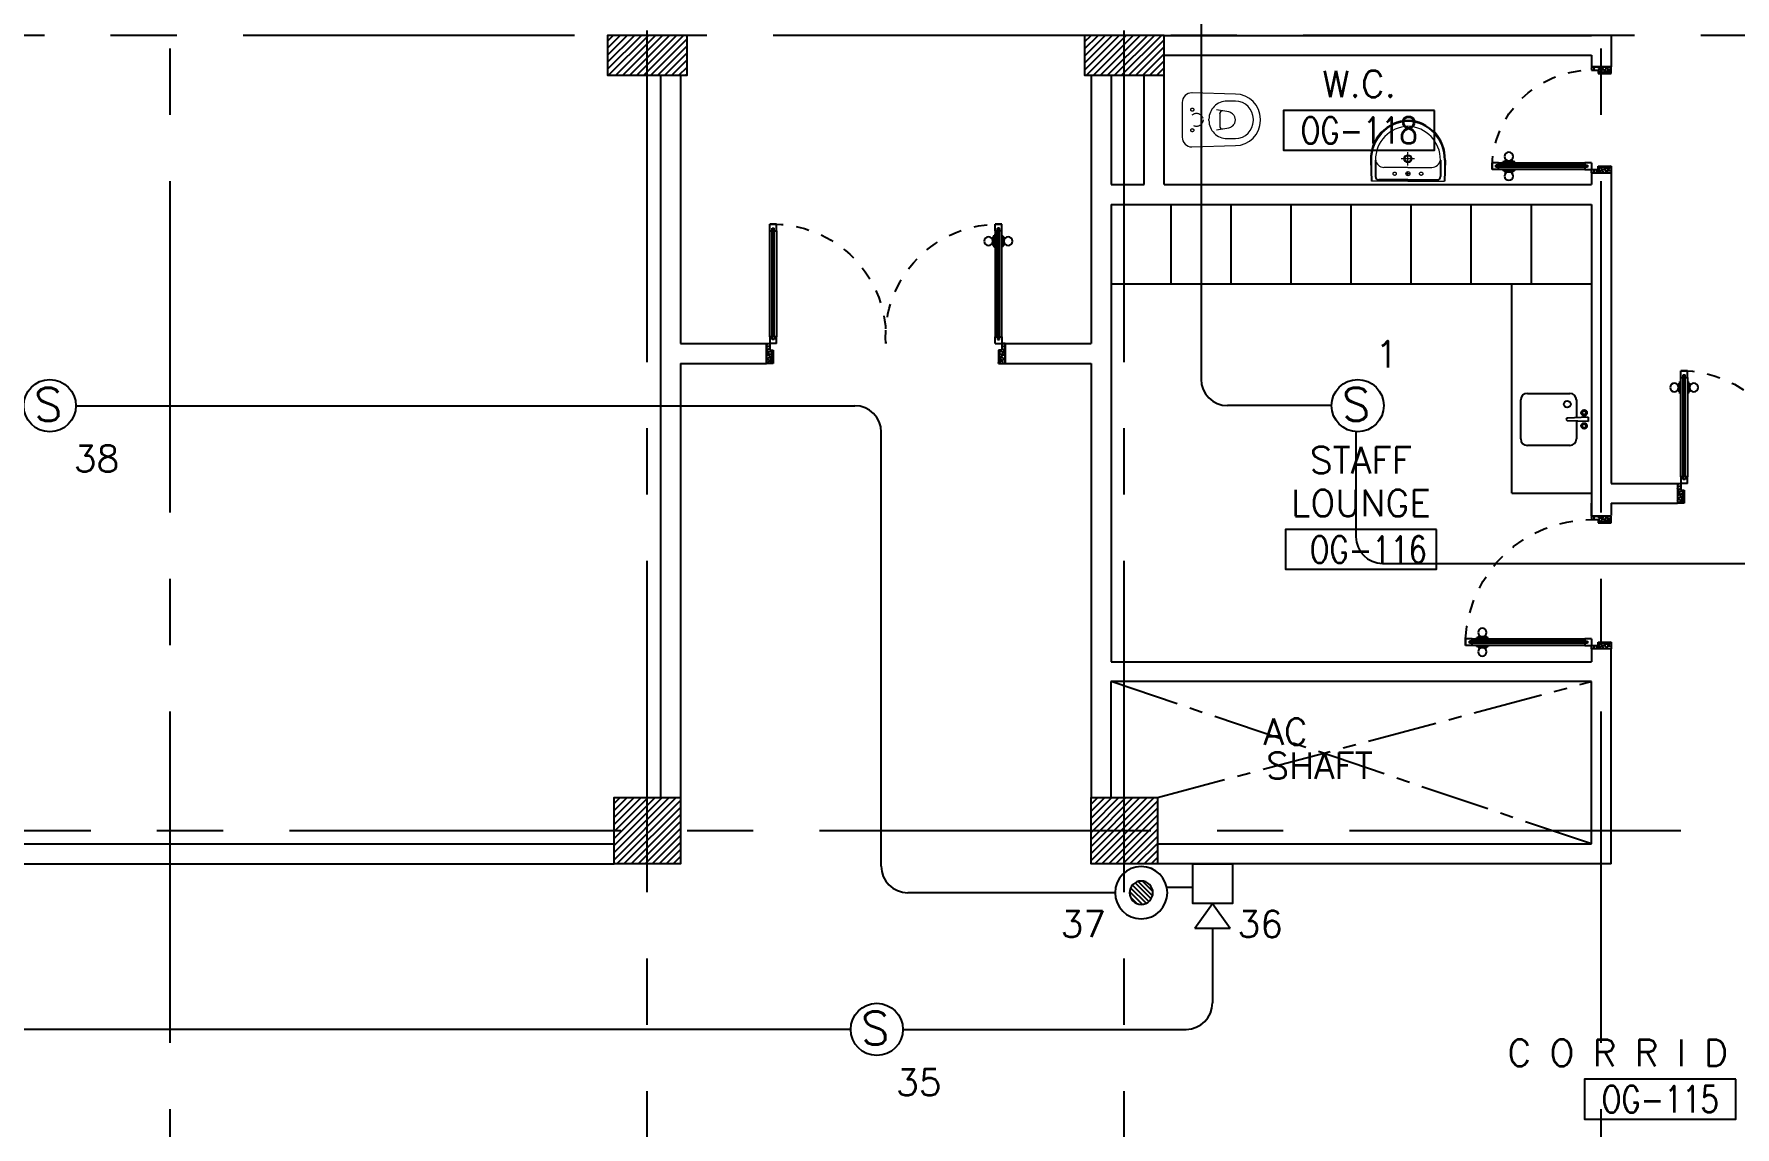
# Model space of a CAD drawing. Extents: x 0 to 93.9, y -1.5 to 78.
# Drawn here: x 60.75 to 73.59, y 24.76 to 33.01 of the extents above; entities that cross this region are included whole.
import ezdxf
from ezdxf.enums import TextEntityAlignment as Align

# ---------------------------------------------------------------- set-up
doc = ezdxf.new("R2010")
doc.units = 0
doc.header["$MEASUREMENT"] = 0
for name, pattern in [('CENTER2', [1.125, 0.75, -0.125, 0.125, -0.125]), ('CENTERX2', [4, 2.5, -0.5, 0.5, -0.5]), ('DASHED', [0.75, 0.5, -0.25]), ('HIDDEN', [0.375, 0.25, -0.125]), ('HIDDEN2', [0.1875, 0.125, -0.0625])]:
    doc.linetypes.add(name, pattern=pattern)
doc.layers.get('0').update_dxf_attribs({"color": 11, "linetype": 'CONTINUOUS'})
for name, color, linetype in [('AXES', 11, 'CENTERX2'), ('COL', 11, 'CONTINUOUS'), ('DOOR', 11, 'CONTINUOUS'), ('E-FIRE', 4, 'CONTINUOUS'), ('E-WIRE', 4, 'CONTINUOUS'), ('FIX', 11, 'CONTINUOUS'), ('HAT', 11, 'CONTINUOUS'), ('Locker', 11, 'CONTINUOUS'), ('NON-MEDICAL', 11, 'CONTINUOUS'), ('RM-BOX', 11, 'CONTINUOUS'), ('RM-NAME', 11, 'CONTINUOUS'), ('RM-NO', 11, 'CONTINUOUS'), ('WALL', 11, 'CONTINUOUS')]:
    doc.layers.add(name, color=color, linetype=linetype)
doc.styles.add('ROMANS', font='ROMANS.shx', dxfattribs={"width": 0.6})

# ---------------------------------------------------------------- blocks, each defined once
blk = doc.blocks.new('RM1')
at = {"layer": 'RM-BOX'}
blk.add_lwpolyline([(570, -200), (-570, -200), (-570, -500), (570, -500)], close=True, dxfattribs=at)
at = {"layer": 'RM-NAME', "style": 'ROMANS'}
for tag, p in [('ROOMNAME1', (0, 324)), ('ROOMNAME2', (0, 0))]:
    blk.add_attdef(tag, text='', height=200, dxfattribs=at).set_placement(p, align=Align.MIDDLE)
at = {"layer": 'RM-NO', "style": 'ROMANS', "width": 0.8}
blk.add_attdef('ROOMNO', text='', height=200, dxfattribs=at).set_placement((0, -350), align=Align.MIDDLE)
blk = doc.blocks.new('*X35')
at = {"color": 0}
for p, q in [((235129, 139881), (235597, 140350)), ((235129, 139934), (235544, 140350)), ((235129, 139987), (235491, 140350)), ((235129, 140040), (235438, 140350)), ((235129, 140093), (235385, 140350)), ((235129, 140146), (235332, 140350)), ((235129, 140199), (235279, 140350)), ((235129, 140253), (235226, 140350)), ((235129, 140306), (235173, 140350)), ((235150, 139850), (235629, 140328)), ((235203, 139850), (235629, 140275)), ((235256, 139850), (235629, 140222)), ((235309, 139850), (235629, 140169)), ((235362, 139850), (235629, 140116)), ((235415, 139850), (235629, 140063)), ((235468, 139850), (235629, 140010)), ((235521, 139850), (235629, 139957)), ((235574, 139850), (235629, 139904))]:
    blk.add_line(p, q, dxfattribs=at)
blk = doc.blocks.new('COL50')
at = {"layer": 'COL'}
blk.add_lwpolyline([(-250, 250), (-250, -250), (250, -250), (250, 250)], close=True, dxfattribs=at)
blk = doc.blocks.new('*X39')
at = {"color": 0}
for p, q in [((238729, 139875), (239203, 140350)), ((238729, 139928), (239150, 140350)), ((238729, 139981), (239097, 140350)), ((238729, 140034), (239044, 140350)), ((238729, 140087), (238991, 140350)), ((238729, 140140), (238938, 140350)), ((238729, 140193), (238885, 140350)), ((238729, 140246), (238832, 140350)), ((238729, 140299), (238779, 140350)), ((238756, 139850), (239229, 140322)), ((238809, 139850), (239229, 140269)), ((238862, 139850), (239229, 140216)), ((238915, 139850), (239229, 140163)), ((238968, 139850), (239229, 140110)), ((239021, 139850), (239229, 140057)), ((239074, 139850), (239229, 140004)), ((239128, 139850), (239229, 139951)), ((239181, 139850), (239229, 139898))]:
    blk.add_line(p, q, dxfattribs=at)
blk = doc.blocks.new('DOOR90')
at = {"layer": 'DOOR', "color": 0, "linetype": 'ByBlock'}
for p, q in [((-150, 0), (-150, -25)), ((-150, 0), (0, 0)), ((0, -50), (0, 0)), ((-1000, -25), (-1000, -75)), ((-1000, -75), (-1000, -25)), ((-950, -25), (-1000, -25)), ((-950, -75), (-1000, -75)), ((-970, -42), (-970, -58)), ((-950, -42), (-970, -42)), ((-950, -58), (-970, -58)), ((-950, -25), (-950, -42)), ((-950, -58), (-950, -75)), ((-918, -25), (-918, -18)), ((-828, -18), (-918, -18)), ((-918, -75), (-918, -82)), ((-828, -82), (-918, -82)), ((-905, -18), (-905, -9)), ((-905, -9), (-840, -9)), ((-905, -18), (-840, -18)), ((-905, -82), (-905, -91)), ((-905, -82), (-840, -82)), ((-905, -91), (-840, -91)), ((-840, -18), (-840, -9)), ((-840, -82), (-840, -91)), ((-828, -25), (-828, -18)), ((-828, -75), (-828, -82)), ((-200, -42), (-200, -25)), ((-200, -25), (-150, -25)), ((-180, -42), (-200, -42)), ((-200, -75), (-200, -58)), ((-200, -58), (-180, -58)), ((-150, -75), (-200, -75)), ((-180, -58), (-180, -42)), ((-150, -75), (-150, -25)), ((-150, -25), (-100, -25)), ((-100, -25), (-100, -50)), ((-100, -50), (0, -50)), ((-150, -900), (-150, -875)), ((-150, -875), (-100, -875)), ((-100, -850), (0, -850)), ((-100, -875), (-100, -850)), ((0, -850), (0, -900)), ((0, -900), (-150, -900)), ((-150, -900), (0, -900))]:
    blk.add_line(p, q, dxfattribs=at)
at = {"layer": 'DOOR', "color": 9, "linetype": 'ByBlock'}
for p, q in [((0, -50), (-114, 0)), ((0, -50), (-40, 0)), ((0, -50), (-100, -37)), ((0, -850), (-114, -900)), ((0, -850), (-100, -863)), ((0, -850), (-40, -900))]:
    blk.add_line(p, q, dxfattribs=at)
at = {"layer": 'DOOR', "linetype": 'ByBlock'}
for p, q in [((-200, -25), (-950, -25)), ((-200, -42), (-950, -42)), ((-200, -58), (-950, -58)), ((-950, -75), (-200, -75))]:
    blk.add_line(p, q, dxfattribs=at)
at = {"layer": 'DOOR', "color": 0, "linetype": 'ByBlock'}
for centre in [(-873, 24), (-873, -124)]:
    blk.add_circle(centre, 32.4, dxfattribs=at)
at = {"layer": 'DOOR', "color": 9, "linetype": 'ByBlock'}
for centre, radius, start, end in [((0, -50), 154, 161.1053, 166.2858), ((0, -50), 134, 158.1598, 169.28), ((0, -50), 94.4, 148.0182, 180), ((0, -50), 74.4, 137.7764, 180), ((0, -50), 114, 154.0838, 167.3774), ((0, -50), 54.4, 113.2074, 180), ((0, -50), 34.4, 90, 180), ((0, -50), 14.4, 90, 180), ((0, -850), 154, 193.7142, 198.8947), ((0, -850), 134, 190.72, 201.8402), ((0, -850), 94.4, 180, 211.9818), ((0, -850), 74.4, 180, 222.2236), ((0, -850), 54.4, 180, 246.7926), ((0, -850), 34.4, 180, 270), ((0, -850), 14.4, 180, 270)]:
    blk.add_arc(centre, radius, start, end, dxfattribs=at)
at = {"layer": 'DOOR', "linetype": 'HIDDEN', "ltscale": 0.5}
blk.add_arc((-150, -25), 850, 180, 270, dxfattribs=at)
blk = doc.blocks.new('C5')
at = {"layer": 'HAT', "linetype": 'ByBlock'}
h = blk.add_hatch(dxfattribs=at)
h.set_pattern_fill('ANSI31', color=256, scale=300, style=0)
h.set_pattern_definition([(45, (-223356.182, -51411.005), (-26.516504, 26.516504), [])])
h.paths.add_polyline_path([(300, 300), (0, 300), (0, 0), (300, 0)])
h.paths.add_polyline_path([(600, 300), (300, 300), (300, 0), (600, 0)])
at = {"layer": 'COL'}
blk.add_lwpolyline([(600, 300), (0, 300), (0, 0), (600, 0)], close=True, dxfattribs=at)
blk = doc.blocks.new('DOOR80')
at = {"layer": 'DOOR', "color": 0, "linetype": 'ByBlock'}
for p, q in [((-30, 900), (-80, 900)), ((-80, 900), (-30, 900)), ((-80, 850), (-80, 900)), ((-30, 850), (-30, 900)), ((-87, 805), (-96, 805)), ((-96, 805), (-96, 740)), ((-80, 818), (-87, 818)), ((-87, 728), (-87, 818)), ((-87, 805), (-87, 740)), ((-63, 850), (-80, 850)), ((-47, 870), (-63, 870)), ((-63, 850), (-63, 870)), ((-47, 850), (-47, 870)), ((-30, 850), (-47, 850)), ((-30, 818), (-22, 818)), ((-22, 728), (-22, 818)), ((-22, 805), (-13, 805)), ((-22, 805), (-22, 740)), ((-13, 805), (-13, 740)), ((-87, 740), (-96, 740)), ((-80, 728), (-87, 728)), ((-30, 728), (-22, 728)), ((-22, 740), (-13, 740)), ((-805, 0), (-805, 150)), ((-805, 150), (-780, 150)), ((-805, 150), (-805, 0)), ((-780, 150), (-780, 100)), ((-80, 200), (-63, 200)), ((-80, 150), (-80, 200)), ((-80, 150), (-30, 150)), ((-63, 200), (-63, 180)), ((-63, 180), (-47, 180)), ((-47, 200), (-30, 200)), ((-47, 180), (-47, 200)), ((-30, 200), (-30, 150)), ((-5, 150), (-30, 150)), ((-30, 150), (-30, 100)), ((-5, 150), (-5, 0)), ((-755, 0), (-805, 0)), ((-780, 100), (-755, 100)), ((-755, 100), (-755, 0)), ((-55, 100), (-55, 0)), ((-30, 100), (-55, 100)), ((-55, 0), (-5, 0))]:
    blk.add_line(p, q, dxfattribs=at)
at = {"layer": 'DOOR', "linetype": 'ByBlock'}
for p, q in [((-80, 850), (-80, 200)), ((-63, 200), (-63, 850)), ((-47, 200), (-47, 850)), ((-30, 200), (-30, 850)), ((-5, 0), (-5, 150))]:
    blk.add_line(p, q, dxfattribs=at)
at = {"layer": 'DOOR', "color": 9, "linetype": 'ByBlock'}
for p, q in [((-755, 0), (-805, 114)), ((-755, 0), (-805, 40)), ((-755, 0), (-768, 100)), ((-55, 0), (-5, 114)), ((-55, 0), (-41, 100)), ((-55, 0), (-5, 40))]:
    blk.add_line(p, q, dxfattribs=at)
at = {"layer": 'DOOR', "color": 0, "linetype": 'ByBlock'}
for centre in [(-128, 773), (19, 773)]:
    blk.add_circle(centre, 32.4, dxfattribs=at)
at = {"layer": 'DOOR', "linetype": 'HIDDEN', "ltscale": 0.5}
blk.add_arc((-30, 150), 750, 90, 180, dxfattribs=at)
at = {"layer": 'DOOR', "color": 9, "linetype": 'ByBlock'}
for centre, radius, start, end in [((-755, 0), 154, 103.7142, 108.8947), ((-755, 0), 134, 100.72, 111.8402), ((-55, 0), 134, 68.1598, 79.28), ((-55, 0), 154, 71.1053, 76.2858), ((-755, 0), 94.4, 90, 121.9818), ((-755, 0), 74.4, 90, 132.2236), ((-755, 0), 54.4, 90, 156.7926), ((-755, 0), 34.4, 90, 180), ((-755, 0), 14.4, 90, 180), ((-55, 0), 94.4, 58.0182, 90), ((-55, 0), 74.4, 47.7764, 90), ((-55, 0), 54.4, 23.2074, 90), ((-55, 0), 34.4, 0, 90), ((-55, 0), 14.4, 0, 90), ((-55, 0), 114, 64.0838, 77.3774)]:
    blk.add_arc(centre, radius, start, end, dxfattribs=at)
blk = doc.blocks.new('DOOR-10')
at = {"layer": 'DOOR', "color": 0, "linetype": 'ByBlock'}
for p, q in [((-26, 1100), (-76, 1100)), ((-76, 1100), (-26, 1100)), ((-76, 1050), (-76, 1100)), ((-59, 1050), (-76, 1050)), ((-43, 1070), (-59, 1070)), ((-59, 1050), (-59, 1070)), ((-43, 1050), (-43, 1070)), ((-26, 1050), (-43, 1050)), ((-26, 1050), (-26, 1100)), ((-83, 1005), (-92, 1005)), ((-92, 1005), (-92, 940)), ((-83, 940), (-92, 940)), ((-76, 1018), (-83, 1018)), ((-83, 928), (-83, 1018)), ((-83, 1005), (-83, 940)), ((-76, 928), (-83, 928)), ((-26, 1018), (-18, 1018)), ((-26, 928), (-18, 928)), ((-18, 928), (-18, 1018)), ((-18, 1005), (-9, 1005)), ((-18, 1005), (-18, 940)), ((-18, 940), (-9, 940)), ((-9, 1005), (-9, 940)), ((-1001, 0), (-1001, 150)), ((-1001, 150), (-976, 150)), ((-1001, 150), (-1001, 0)), ((-976, 150), (-976, 100)), ((-76, 200), (-59, 200)), ((-76, 150), (-76, 200)), ((-76, 150), (-26, 150)), ((-59, 200), (-59, 180)), ((-59, 180), (-43, 180)), ((-43, 200), (-26, 200)), ((-43, 180), (-43, 200)), ((-26, 200), (-26, 150)), ((-1, 150), (-26, 150)), ((-26, 150), (-26, 100)), ((-951, 0), (-1001, 0)), ((-976, 100), (-951, 100)), ((-951, 100), (-951, 0)), ((-51, 100), (-51, 0)), ((-26, 100), (-51, 100)), ((-51, 0), (-1, 0))]:
    blk.add_line(p, q, dxfattribs=at)
at = {"layer": 'DOOR', "linetype": 'ByBlock'}
for p, q in [((-76, 1050), (-76, 200)), ((-59, 200), (-59, 1050)), ((-43, 200), (-43, 1050)), ((-26, 200), (-26, 1050))]:
    blk.add_line(p, q, dxfattribs=at)
at = {"layer": 'DOOR', "color": 9, "linetype": 'ByBlock'}
for p, q in [((-1, 0), (-1, 150)), ((-951, 0), (-1001, 114)), ((-951, 0), (-1001, 40)), ((-951, 0), (-964, 100)), ((-51, 0), (-1, 114)), ((-51, 0), (-37, 100)), ((-51, 0), (-1, 40))]:
    blk.add_line(p, q, dxfattribs=at)
at = {"layer": 'DOOR', "color": 0, "linetype": 'ByBlock'}
for centre in [(-124, 973), (23, 973)]:
    blk.add_circle(centre, 32.4, dxfattribs=at)
at = {"layer": 'DOOR', "linetype": 'HIDDEN', "ltscale": 0.5}
blk.add_arc((-23, 149), 952, 93.1482, 179.9482, dxfattribs=at)
at = {"layer": 'DOOR', "color": 9, "linetype": 'ByBlock'}
for centre, radius, start, end in [((-951, 0), 154, 103.7142, 108.8947), ((-951, 0), 134, 100.72, 111.8402), ((-51, 0), 134, 68.1598, 79.28), ((-51, 0), 154, 71.1053, 76.2858), ((-951, 0), 94.4, 90, 121.9818), ((-951, 0), 74.4, 90, 132.2236), ((-951, 0), 54.4, 90, 156.7926), ((-951, 0), 34.4, 90, 180), ((-951, 0), 14.4, 90, 180), ((-51, 0), 94.4, 58.0182, 90), ((-51, 0), 74.4, 47.7764, 90), ((-51, 0), 54.4, 23.2074, 90), ((-51, 0), 34.4, 0, 90), ((-51, 0), 14.4, 0, 90), ((-51, 0), 114, 64.0838, 77.3774)]:
    blk.add_arc(centre, radius, start, end, dxfattribs=at)
blk = doc.blocks.new('A$C272A55A0')
at = {"layer": 'DOOR', "color": 0, "linetype": 'ByBlock'}
for p, q in [((0, 900), (0, 1050)), ((50, 1050), (0, 1050)), ((50, 950), (50, 1050)), ((1750, 950), (1750, 1050)), ((1750, 1050), (1800, 1050)), ((1800, 1050), (1800, 900)), ((0, 900), (25, 900)), ((25, 950), (50, 950)), ((25, 900), (25, 950)), ((75, 900), (25, 900)), ((25, 850), (25, 900)), ((75, 900), (75, 850)), ((1725, 900), (1775, 900)), ((1725, 900), (1725, 850)), ((1775, 950), (1750, 950)), ((1775, 900), (1775, 950)), ((1800, 900), (1775, 900)), ((1775, 850), (1775, 900)), ((42, 850), (25, 850)), ((58, 870), (42, 870)), ((42, 870), (42, 850)), ((58, 850), (58, 870)), ((75, 850), (58, 850)), ((1725, 850), (1742, 850)), ((1742, 870), (1758, 870)), ((1742, 850), (1742, 870)), ((1758, 870), (1758, 850)), ((1758, 850), (1775, 850)), ((1718, 160), (1709, 160)), ((1709, 95), (1709, 160)), ((1725, 173), (1718, 173)), ((1718, 173), (1718, 83)), ((1718, 95), (1718, 160)), ((1775, 173), (1782, 173)), ((1782, 173), (1782, 83)), ((1782, 160), (1791, 160)), ((1782, 95), (1782, 160)), ((1791, 95), (1791, 160)), ((25, 50), (42, 50)), ((25, 50), (25, 0)), ((25, 0), (75, 0)), ((75, 0), (25, 0)), ((42, 50), (42, 30)), ((42, 30), (58, 30)), ((58, 50), (75, 50)), ((58, 50), (58, 30)), ((75, 50), (75, 0)), ((1718, 95), (1709, 95)), ((1725, 83), (1718, 83)), ((1742, 50), (1725, 50)), ((1725, 50), (1725, 0)), ((1775, 0), (1725, 0)), ((1725, 0), (1775, 0)), ((1742, 50), (1742, 30)), ((1758, 30), (1742, 30)), ((1775, 50), (1758, 50)), ((1758, 50), (1758, 30)), ((1775, 83), (1782, 83)), ((1775, 50), (1775, 0)), ((1782, 95), (1791, 95))]:
    blk.add_line(p, q, dxfattribs=at)
at = {"layer": 'DOOR', "color": 9, "linetype": 'ByBlock'}
for p, q in [((50, 1050), (0, 1010)), ((50, 1050), (0, 937)), ((50, 1050), (37, 950)), ((1750, 1050), (1800, 1010)), ((1750, 1050), (1800, 937)), ((1750, 1050), (1763, 950))]:
    blk.add_line(p, q, dxfattribs=at)
at = {"layer": 'DOOR', "linetype": 'ByBlock'}
for p, q in [((25, 850), (25, 50)), ((42, 850), (42, 50)), ((58, 850), (58, 50)), ((75, 50), (75, 850)), ((1725, 50), (1725, 850)), ((1742, 850), (1742, 50)), ((1758, 850), (1758, 50)), ((1775, 850), (1775, 50))]:
    blk.add_line(p, q, dxfattribs=at)
at = {"layer": 'DOOR', "color": 0, "linetype": 'ByBlock'}
for centre in [(1676, 128), (1824, 128)]:
    blk.add_circle(centre, 32.4, dxfattribs=at)
at = {"layer": 'DOOR', "color": 9, "linetype": 'ByBlock'}
for centre, radius, start, end in [((50, 1050), 54.4, 203.2074, 270), ((50, 1050), 34.4, 180, 270), ((50, 1050), 14.4, 180, 270), ((1750, 1050), 14.4, 270, 0), ((1750, 1050), 34.4, 270, 0), ((1750, 1050), 54.4, 270, 336.7926), ((50, 1050), 74.4, 227.7764, 270), ((50, 1050), 94.4, 238.0182, 270), ((50, 1050), 114, 244.0838, 257.3774), ((50, 1050), 134, 248.1598, 259.28), ((50, 1050), 154, 251.1053, 256.2858), ((1750, 1050), 74.4, 270, 312.2236), ((1750, 1050), 94.4, 270, 301.9818), ((1750, 1050), 114, 282.6226, 295.9162), ((1750, 1050), 134, 280.72, 291.8402), ((1750, 1050), 154, 283.7142, 288.8947)]:
    blk.add_arc(centre, radius, start, end, dxfattribs=at)
at = {"layer": 'DOOR', "linetype": 'HIDDEN', "ltscale": 0.5}
for centre, start, end in [((50, 851), 268.3174, 3.2965), ((1750, 851), 176.7035, 271.6826)]:
    blk.add_arc(centre, 851, start, end, dxfattribs=at)
at = {"layer": 'WALL', "linetype": 'ByBlock'}
blk.add_line((1800, 900), (1800, 1050), dxfattribs=at)
blk = doc.blocks.new('LAV1')
at = {"layer": 'FIX', "linetype": 'DASHED', "lineweight": 20, "ltscale": 0.05}
for p, q in [((0, 170), (0, 270)), ((0, 170), (0, 270)), ((50, 220), (-50, 220))]:
    blk.add_line(p, q, dxfattribs=at)
at = {"layer": 'FIX', "linetype": 'ByBlock', "ltscale": 0.3}
for p, q in [((-280, 210), (-275, 50)), ((-245, 210), (-245, 85)), ((245, 210), (245, 85)), ((280, 210), (275, 50)), ((0, 60), (-220, 60)), ((0, 60), (220, 60))]:
    blk.add_line(p, q, dxfattribs=at)
at = {"layer": 'FIX', "linetype": 'Continuous', "lineweight": 20}
for p, q in [((-275, 210), (-275, 50)), ((0, 155), (-181, 155)), ((0, 155), (181, 155)), ((275, 210), (275, 50)), ((0, 50), (-275, 50)), ((0, 50), (-252, 50)), ((0, 50), (252, 50)), ((0, 50), (275, 50))]:
    blk.add_line(p, q, dxfattribs=at)
at = {"layer": 'FIX', "lineweight": 20}
for p, q in [((16, 107), (-15, 107)), ((0, 92), (0, 123))]:
    blk.add_line(p, q, dxfattribs=at)
for centre, radius in [((0, 220), 29.5), ((0, 220), 22.5), ((0, 107), 15.5)]:
    blk.add_circle(centre, radius, dxfattribs=at)
at = {"layer": 'FIX', "linetype": 'HIDDEN', "lineweight": 20, "ltscale": 0.05}
for centre in [(-100, 107), (100, 107)]:
    blk.add_circle(centre, 12.4, dxfattribs=at)
at = {"layer": 'FIX', "linetype": 'ByBlock', "ltscale": 0.3}
for centre, radius, start, end in [((7, 220), 287, 91.3776, 182.0064), ((-7, 220), 287, 357.9936, 88.6224), ((-220, 85), 24.9, 179.7021, 269.9486), ((220, 85), 24.9, 270.0514, 0.2979)]:
    blk.add_arc(centre, radius, start, end, dxfattribs=at)
at = {"layer": 'FIX', "linetype": 'Continuous', "lineweight": 20}
for centre, radius, start, end in [((8, 217), 283, 91.6988, 181.351), ((8, 212), 253, 91.7328, 180.4884), ((-8, 217), 283, 358.649, 88.3012), ((-8, 212), 253, 359.5116, 88.2672), ((-179, 222), 66.9, 190.2006, 268.0786), ((179, 222), 66.9, 271.9214, 349.7994)]:
    blk.add_arc(centre, radius, start, end, dxfattribs=at)
blk = doc.blocks.new('WC1')
at = {"layer": 'FIX', "lineweight": 20}
for p, q in [((-210, 204), (-538, 194)), ((-475, 141), (-538, 141)), ((-727, 5), (-727, -5)), ((-674, 5), (-674, -5)), ((-534, 24), (-540, 0)), ((-540, 0), (-534, -24)), ((-395, 76), (-490, 60)), ((-339, 5), (-339, -5)), ((-490, -60), (-395, -76)), ((-538, -141), (-475, -141)), ((-538, -194), (-210, -204))]:
    blk.add_line(p, q, dxfattribs=at)
at = {"layer": 'FIX', "linetype": 'Continuous', "lineweight": 20}
blk.add_line((-420, -47), (-420, 45), dxfattribs=at)
at = {"layer": 'FIX', "lineweight": 20}
blk.add_lwpolyline([(-213, -204), (-210, -204, 0.414214), (-137, -131), (-137, 0), (-137, 131, 0.414214), (-210, 204)], format="xyb", dxfattribs=at)
at = {"layer": 'FIX', "linetype": 'HIDDEN2', "lineweight": 20, "ltscale": 0.3}
blk.add_circle((-245, 0), 49.8, dxfattribs=at)
at = {"layer": 'FIX', "linetype": 'HIDDEN', "lineweight": 20, "ltscale": 0.05}
for centre in [(-213, 78), (-213, -77)]:
    blk.add_circle(centre, 11.6, dxfattribs=at)
at = {"layer": 'FIX', "lineweight": 20}
for centre, radius, start, end in [((-538, 5), 189, 90, 180), ((-538, 5), 136, 90, 180), ((-475, 5), 136, 360, 90), ((-473, -7), 68.2, 128.9242, 152.8468), ((-464, -18), 82, 108.496, 128.9242), ((-538, -5), 189, 180, 270), ((-538, -5), 136, 180, 270), ((-473, 7), 68.2, 207.1532, 231.0758), ((-464, 18), 82, 231.0758, 251.504), ((-475, -5), 136, 270, 0)]:
    blk.add_arc(centre, radius, start, end, dxfattribs=at)
at = {"layer": 'FIX', "linetype": 'Continuous', "lineweight": 20}
for centre, start, end in [((-443, 46), 357.6662, 91.6121), ((-442, -46), 268.3879, 2.3338)]:
    blk.add_arc(centre, 22.3, start, end, dxfattribs=at)
blk = doc.blocks.new('S')
at = {"layer": 'E-FIRE'}
blk.add_circle((0, 0), 197, dxfattribs=at)
at = {"layer": 'E-FIRE', "color": 3, "style": 'ROMANS'}
blk.add_text('S', height=250, dxfattribs=at).set_placement((-119, -115))
blk = doc.blocks.new('ES')
at = {"layer": 'E-FIRE'}
blk.add_line((-135, 485), (134, 485), dxfattribs=at)
for points in [[(-135, 485), (0, 300)], [(0, 300), (0, 300), (134, 485)]]:
    blk.add_lwpolyline(points, dxfattribs=at)
blk.add_lwpolyline([(-150, 0), (150, 0), (150, 300), (-150, 300)], close=True, dxfattribs=at)
blk = doc.blocks.new('MCP')
at = {"color": 1}
for p, q in [((-88, -9), (9, 88)), ((-82, 33), (-33, 82)), ((-80, -36), (36, 80)), ((-66, -58), (58, 66)), ((-47, -74), (74, 47)), ((-23, -85), (85, 23)), ((10, -88), (88, -10))]:
    blk.add_line(p, q, dxfattribs=at)
at = {"layer": 'E-FIRE'}
blk.add_circle((0, 0), 197, dxfattribs=at)
at = {"layer": 'E-FIRE', "color": 4}
blk.add_circle((0, 0), 88.1, dxfattribs=at)

msp = doc.modelspace()

# ---------------------------------------------------------------- linework, layer by layer
at = {"layer": 'AXES'}
for p, q in [((65.3824, -1.4643), (65.3824, 77.3484)), ((68.9824, -1.4643), (68.9824, 77.3484)), ((61.7824, 5.4), (61.7824, 64.22)), ((72.5824, 5.4), (72.5824, 64.22)), ((92.8324, 33), (30.5424, 33)), ((93.1824, 27), (41.0924, 27))]:
    msp.add_line(p, q, dxfattribs=at)
at = {"layer": 'E-WIRE', "color": 4, "linetype": 'ByBlock'}
for p, q in [((69.5622, 35.89), (69.5622, 30.4068)), ((61.0707, 30.2062), (66.948, 30.2062)), ((70.5466, 30.2068), (69.7622, 30.2068)), ((67.148, 26.7322), (67.148, 30.0062)), ((66.9176, 25.5009), (59.8282, 25.5009))]:
    msp.add_line(p, q, dxfattribs=at)
at = {"layer": 'E-WIRE', "color": 4}
for p, q in [((70.7306, 30.0102), (70.7306, 29.2165)), ((70.9306, 29.0165), (74.2216, 29.0165)), ((69.3027, 26.5746), (69.4986, 26.5746))]:
    msp.add_line(p, q, dxfattribs=at)
at = {"layer": 'E-WIRE', "linetype": 'ByBlock', "ltscale": 0.3}
for p, q in [((68.9131, 26.5322), (67.348, 26.5322)), ((69.6481, 26.2653), (69.6481, 25.7009)), ((67.3118, 25.5009), (69.4481, 25.5009))]:
    msp.add_line(p, q, dxfattribs=at)
at = {"layer": 'E-WIRE', "color": 4, "linetype": 'ByBlock'}
for centre, start, end in [((69.7622, 30.4068), 180, 270), ((66.948, 30.0062), 0, 90)]:
    msp.add_arc(centre, 0.2, start, end, dxfattribs=at)
at = {"layer": 'E-WIRE', "color": 4}
msp.add_arc((70.9306, 29.2165), 0.2, 180, 270, dxfattribs=at)
at = {"layer": 'E-WIRE', "linetype": 'ByBlock'}
msp.add_arc((67.348, 26.7322), 0.2, 180, 270, dxfattribs=at)
at = {"layer": 'E-WIRE', "linetype": 'ByBlock', "ltscale": 0.3}
msp.add_arc((69.4481, 25.7009), 0.2, 270, 0, dxfattribs=at)
at = {"layer": 'Locker', "linetype": 'ByBlock', "ltscale": 0.3}
for p, q in [((69.3355, 31.125), (69.3355, 31.725)), ((69.7887, 31.125), (69.7887, 31.725)), ((70.2418, 31.125), (70.2418, 31.725)), ((70.6949, 31.125), (70.6949, 31.725)), ((71.148, 31.125), (71.148, 31.725)), ((71.6011, 31.125), (71.6011, 31.725)), ((72.0542, 31.125), (72.0542, 31.725)), ((68.8824, 31.125), (72.5074, 31.125))]:
    msp.add_line(p, q, dxfattribs=at)
at = {"layer": 'NON-MEDICAL'}
for p, q in [((71.9074, 29.5454), (71.9074, 31.125)), ((72.024, 30.2994), (72.3451, 30.2994)), ((71.9742, 29.9566), (71.9742, 30.2495)), ((72.395, 30.2495), (72.395, 30.113)), ((72.4832, 30.1191), (72.3279, 30.113)), ((72.4832, 30.087), (72.3279, 30.0931)), ((72.395, 30.0931), (72.395, 29.9566)), ((72.4832, 30.1191), (72.4832, 30.087)), ((72.3451, 29.9067), (72.024, 29.9067)), ((71.9074, 29.5454), (72.5074, 29.5454))]:
    msp.add_line(p, q, dxfattribs=at)
for centre, radius in [((72.3256, 30.2175), 0.0255), ((72.4521, 30.1528), 0.0217), ((72.4521, 30.1528), 0.014), ((72.4521, 30.0533), 0.0217), ((72.4521, 30.0533), 0.014)]:
    msp.add_circle(centre, radius, dxfattribs=at)
for centre, radius, start, end in [((72.024, 30.2495), 0.0499, 90, 180), ((72.3451, 30.2495), 0.0499, 0, 90), ((72.3279, 30.1031), 0.00997, 90, 270), ((72.024, 29.9566), 0.0499, 180, 270), ((72.3451, 29.9566), 0.0499, 270, 0)]:
    msp.add_arc(centre, radius, start, end, dxfattribs=at)
at = {"layer": 'WALL'}
for p, q in [((69.2824, 33), (72.5074, 33)), ((72.6574, 33), (72.5074, 33)), ((72.6574, 33), (72.6574, 32.7625)), ((69.2824, 32.85), (72.5074, 32.85)), ((72.5074, 32.85), (72.5074, 32.7625)), ((65.4823, 32.7), (65.4823, 27.25)), ((65.6324, 32.7), (65.6324, 30.675)), ((68.7324, 32.7), (68.7324, 30.675)), ((68.8824, 32.7), (68.8824, 31.875)), ((69.1324, 31.875), (69.1324, 32.7)), ((69.2824, 31.875), (69.2824, 32.7)), ((68.8824, 31.875), (69.1324, 31.875)), ((69.2824, 31.875), (72.5074, 31.875)), ((72.5074, 31.9625), (72.5074, 31.875)), ((72.6574, 31.9625), (72.6574, 29.62)), ((68.8824, 31.725), (72.5074, 31.725)), ((68.8824, 31.725), (68.8824, 28.275)), ((72.5074, 31.725), (72.5074, 29.3775)), ((65.6324, 30.675), (66.2824, 30.675)), ((66.2824, 30.525), (66.2824, 30.675)), ((68.0824, 30.525), (68.0824, 30.675)), ((68.0824, 30.675), (68.7324, 30.675)), ((65.6324, 30.525), (65.6324, 27.25)), ((65.6324, 30.525), (66.2824, 30.525)), ((68.0824, 30.525), (68.7324, 30.525)), ((68.7324, 30.525), (68.7324, 27.25)), ((72.6574, 29.62), (73.1574, 29.62)), ((73.1574, 29.62), (73.1574, 29.47)), ((72.5074, 29.3725), (72.5074, 29.47)), ((72.6574, 29.47), (73.1574, 29.47)), ((72.6574, 29.47), (72.6574, 29.3775)), ((72.5074, 28.3725), (72.5074, 28.275)), ((72.6574, 26.75), (72.6574, 28.3725)), ((68.8824, 28.275), (72.5074, 28.275)), ((68.8814, 28.125), (68.8814, 27.25)), ((72.5074, 28.125), (68.8814, 28.125)), ((72.5074, 26.9), (72.5074, 28.125)), ((69.2324, 26.9), (72.5074, 26.9)), ((72.6574, 26.75), (69.2324, 26.75))]:
    msp.add_line(p, q, dxfattribs=at)
at = {"layer": 'WALL', "linetype": 'ByBlock'}
for p, q in [((72.5074, 32.7625), (72.6574, 32.7625)), ((72.5074, 31.9625), (72.6574, 31.9625)), ((72.6574, 29.3725), (72.5074, 29.3725)), ((58.4324, 26.9), (65.1324, 26.9)), ((58.4324, 26.75), (65.1324, 26.75))]:
    msp.add_line(p, q, dxfattribs=at)
at = {"layer": 'WALL', "color": 97, "linetype": 'CENTER2', "ltscale": 0.7}
for p, q in [((72.5074, 26.9), (68.8814, 28.125)), ((69.2324, 27.25), (72.5074, 28.125))]:
    msp.add_line(p, q, dxfattribs=at)
at = {"layer": 'WALL', "linetype": 'ByBlock', "ltscale": 0.3}
for points in [[(65.1324, 27.25), (65.6324, 27.25), (65.6324, 26.75), (65.1324, 26.75)], [(68.7324, 27.25), (69.2324, 27.25), (69.2324, 26.75), (68.7324, 26.75)]]:
    msp.add_lwpolyline(points, close=True, dxfattribs=at)

# ---------------------------------------------------------------- block references
at = {"layer": 'COL', "linetype": 'ByBlock', "xscale": 0.001, "yscale": 0.001, "zscale": 0.001}
for p in [(65.0824, 32.7), (68.6824, 32.7)]:
    msp.add_blockref('C5', p, dxfattribs=at)
at = {"layer": 'COL', "xscale": -0.001, "yscale": 0.001, "zscale": 0.001}
for p in [(65.3824, 27), (68.9824, 27)]:
    msp.add_blockref('COL50', p, dxfattribs=at)
at = {"layer": 'DOOR', "color": 7, "linetype": 'ByBlock', "xscale": -0.001, "yscale": 0.001, "zscale": 0.001, "rotation": 90}
msp.add_blockref('DOOR80', (72.6574, 31.9579), dxfattribs=at)
at = {"layer": 'DOOR', "color": 0, "linetype": 'ByBlock', "xscale": -0.001, "yscale": 0.001, "zscale": 0.001}
for name, p, rotation in [('A$C272A55A0', (66.2824, 31.5754), 180), ('DOOR90', (73.1574, 29.47), 90)]:
    msp.add_blockref(name, p, dxfattribs=dict(at, rotation=rotation))
at = {"layer": 'DOOR', "color": 0, "linetype": 'ByBlock', "ltscale": 0.3, "xscale": -0.001, "yscale": 0.001, "zscale": 0.001, "rotation": 90}
msp.add_blockref('DOOR-10', (72.6574, 28.3718), dxfattribs=at)
at = {"layer": 'E-FIRE', "color": 4, "xscale": 0.0009999999892897904, "yscale": 0.0009999999892897904, "zscale": 0.001}
for p in [(60.8736, 30.2062), (70.7437, 30.2068), (67.1147, 25.5009)]:
    msp.add_blockref('S', p, dxfattribs=at)
at = {"layer": 'E-WIRE', "color": 4, "xscale": -0.0009999999892897904, "yscale": 0.0009999999892897904, "zscale": 0.001, "rotation": 180}
for name, p in [('MCP', (69.1102, 26.5322)), ('ES', (69.6486, 26.75))]:
    msp.add_blockref(name, p, dxfattribs=at)
at = {"layer": 'FIX', "xscale": 0.001, "yscale": 0.001, "zscale": 0.001, "rotation": 180}
msp.add_blockref('WC1', (69.2824, 32.3625), dxfattribs=at)
at = {"layer": 'FIX', "linetype": 'ByBlock', "ltscale": 0.3, "xscale": 0.001, "yscale": 0.001, "zscale": 0.001}
msp.add_blockref('LAV1', (71.1229, 31.8492), dxfattribs=at)
at = {"layer": 'HAT', "xscale": 0.001, "yscale": 0.001, "zscale": 0.001}
for name in ['*X35', '*X39']:
    msp.add_blockref(name, (-169.9962, -113.0997), dxfattribs=at)
at = {"layer": 'RM-NAME', "xscale": 0.001, "yscale": 0.001, "zscale": 0.001}
for p, values in [((70.7545, 32.6331), {'ROOMNO': 'OG-118', 'ROOMNAME2': 'W.C.'}), ((70.7683, 29.4717), {'ROOMNO': ' OG-116', 'ROOMNAME2': 'LOUNGE', 'ROOMNAME1': 'STAFF'}), ((73.0264, 25.3244), {'ROOMNO': 'OG-115', 'ROOMNAME2': 'C O R R I D O R'})]:
    msp.add_blockref('RM1', p, dxfattribs=at).add_auto_attribs(values)

# ---------------------------------------------------------------- texts
at = {"layer": 'E-FIRE', "color": 4, "style": 'ROMANS'}
for s, p in [('1', (70.8761, 30.4949)), ('38', (61.0547, 29.7065)), ('37', (68.5018, 26.1959)), ('36', (69.8367, 26.1959)), ('35', (67.2602, 25.0012))]:
    msp.add_text(s, height=0.2, dxfattribs=at).set_placement(p)
at = {"layer": 'RM-NAME', "style": 'ROMANS'}
for s, p in [('AC', (70.1996, 27.747)), ('SHAFT', (70.4561, 27.4904))]:
    msp.add_text(s, height=0.2, dxfattribs=at).set_placement(p, align=Align.MIDDLE)

doc.saveas('drawing.dxf')
